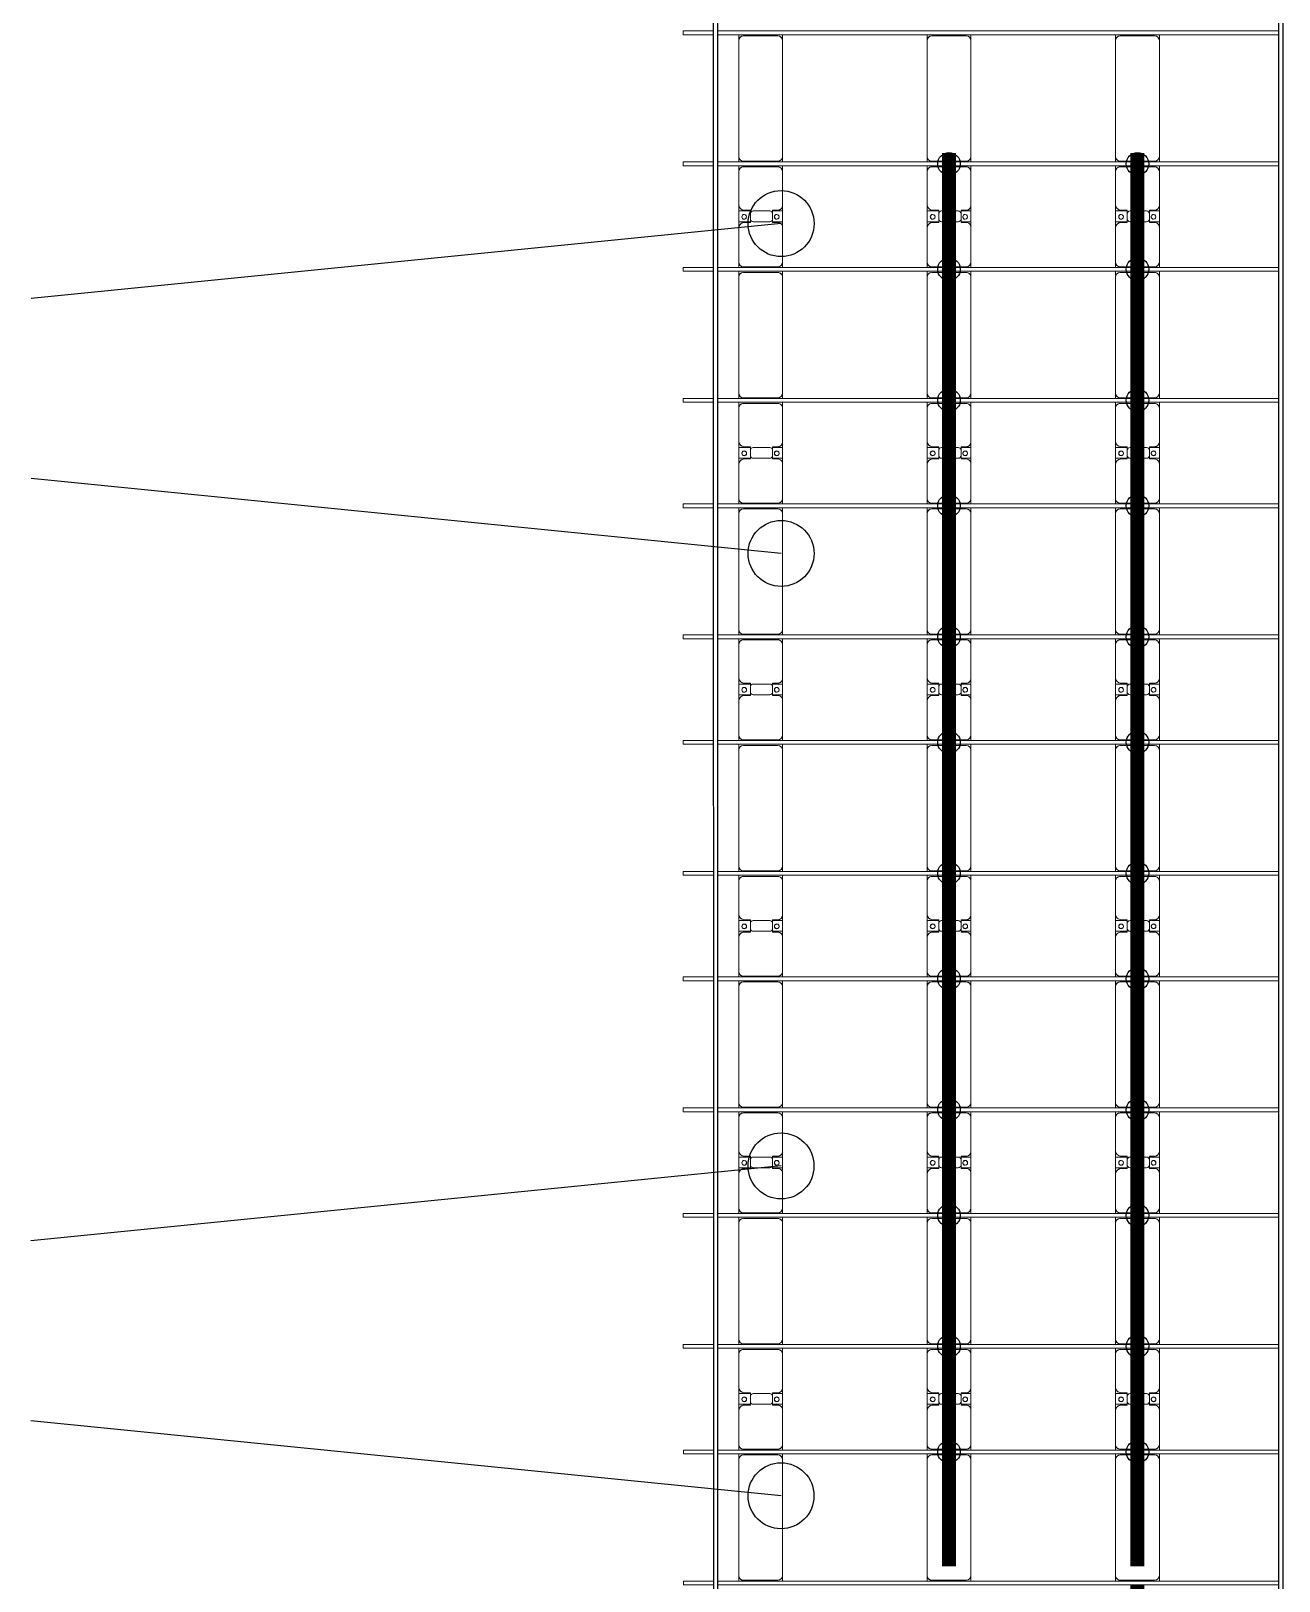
# Model space of a CAD drawing. Header units: millimetres. Extents: x -496478 to -186190, y -204059 to -87354.
# Drawn here: x -496478 to -483231, y -187640 to -171190 of the extents above; entities that cross this region are included whole.
import ezdxf

# ---------------------------------------------------------------- set-up
doc = ezdxf.new("R2010")
doc.units = ezdxf.units.MM
for name, color, linetype, lineweight in [('A-DETL-MBND', 5, 'Continuous', 9), ('A-GENM', 13, 'Continuous', 9), ('S-BEAM', 12, 'Continuous', 9)]:
    doc.layers.add(name, color=color, linetype=linetype, lineweight=lineweight)
for name, color, linetype in [('GC-BICH NEO', 6, 'Continuous'), ('GC-DAY NEO', 5, 'Continuous'), ('GC-HOP 40x60 GIA CUONG', 1, 'Continuous')]:
    doc.layers.add(name, color=color, linetype=linetype)

# ---------------------------------------------------------------- blocks, each defined once
blk = doc.blocks.new('Dai phao do pin - DẢI PHAO ĐỠ PIN-V117-BỐ TRÍ KHUNG KẾT CẤU BÈ PIN 01')
at = {"layer": 'A-DETL-MBND', "color": 8}
for p, q in [((9363, 242), (9420, 242)), ((9370, 192), (9370, -173)), ((10650, 242), (9420, 242)), ((10650, 242), (10713, 242)), ((10700, -173), (10700, 192)), ((10753, 242), (10810, 242)), ((10760, 192), (10760, -173)), ((11170, 242), (10810, 242)), ((11170, 242), (11352, 242)), ((11230, 118), (11230, 182)), ((11238, 242), (11420, 242)), ((11238, 118), (11238, 242)), ((11352, 242), (11352, 118)), ((11360, 182), (11360, 118)), ((11770, 242), (11420, 242)), ((11770, 242), (11833, 242)), ((11820, -173), (11820, 192)), ((11873, 242), (11930, 242)), ((11880, 192), (11880, -173)), ((13160, 242), (11930, 242)), ((13160, 242), (13223, 242)), ((13210, -173), (13210, 192)), ((13263, 242), (13320, 242)), ((13270, 192), (13270, -173)), ((13680, 242), (13320, 242)), ((13680, 242), (13862, 242)), ((13740, 118), (13740, 182)), ((13748, 242), (13930, 242)), ((13748, 118), (13748, 242)), ((13862, 242), (13862, 118)), ((13870, 182), (13870, 118)), ((14280, 242), (13930, 242)), ((14280, 242), (14343, 242)), ((14330, -173), (14330, 192)), ((14383, 242), (14440, 242)), ((14390, 192), (14390, -173)), ((15670, 242), (14440, 242)), ((15670, 242), (15733, 242)), ((15720, -173), (15720, 192)), ((15773, 242), (15830, 242)), ((15780, 192), (15780, -173)), ((16190, 242), (15830, 242)), ((16190, 242), (16372, 242)), ((16250, 118), (16250, 182)), ((16258, 242), (16440, 242)), ((16258, 118), (16258, 242)), ((16372, 242), (16372, 118)), ((16380, 182), (16380, 118)), ((16790, 242), (16440, 242)), ((16790, 242), (16853, 242)), ((16840, -173), (16840, 192)), ((16893, 242), (16950, 242)), ((16900, 192), (16900, -173)), ((18180, 242), (16950, 242)), ((18186, 242), (18243, 242)), ((18230, -173), (18230, 192)), ((18283, 242), (18340, 242)), ((18290, 192), (18290, -173)), ((18700, 242), (18340, 242)), ((18700, 242), (18882, 242)), ((18760, 118), (18760, 182)), ((18768, 242), (18950, 242)), ((18768, 118), (18768, 242)), ((18882, 242), (18882, 118)), ((18890, 182), (18890, 118)), ((19300, 242), (18950, 242)), ((19300, 242), (19363, 242)), ((19350, -173), (19350, 192)), ((19403, 242), (19460, 242)), ((19410, 192), (19410, -173)), ((20690, 242), (19460, 242)), ((20690, 242), (20753, 242)), ((20740, -173), (20740, 192)), ((20793, 242), (20850, 242)), ((20800, 192), (20800, -173)), ((21210, 242), (20850, 242)), ((21210, 242), (21392, 242)), ((21270, 118), (21270, 182)), ((21278, 242), (21460, 242)), ((21278, 118), (21278, 242)), ((21392, 242), (21392, 118)), ((21400, 182), (21400, 118)), ((21810, 242), (21460, 242)), ((21810, 242), (21873, 242)), ((21860, -173), (21860, 192)), ((21913, 242), (21970, 242)), ((21920, 192), (21920, -173)), ((23200, 242), (21970, 242)), ((23200, 242), (23263, 242)), ((23250, -173), (23250, 192)), ((23304, 242), (23360, 242)), ((23310, 192), (23310, -173)), ((23720, 242), (23360, 242)), ((23720, 242), (23902, 242)), ((23780, 118), (23780, 182)), ((23788, 242), (23970, 242)), ((23788, 118), (23788, 242)), ((23902, 242), (23902, 118)), ((23910, 182), (23910, 118)), ((24320, 242), (23970, 242)), ((24320, 242), (24383, 242)), ((24370, -173), (24370, 192)), ((24423, 242), (24480, 242)), ((24430, 192), (24430, -173)), ((25710, 242), (24480, 242)), ((25710, 242), (25773, 242)), ((25760, -173), (25760, 192)), ((11322, 118), (11230, 118)), ((11238, 88), (11238, -88)), ((11360, 118), (11268, 118)), ((11352, -88), (11352, 88)), ((13832, 118), (13740, 118)), ((13748, 88), (13748, -88)), ((13870, 118), (13778, 118)), ((13862, -88), (13862, 88)), ((16342, 118), (16250, 118)), ((16258, 88), (16258, -88)), ((16380, 118), (16288, 118)), ((16372, -88), (16372, 88)), ((18852, 118), (18760, 118)), ((18768, 88), (18768, -88)), ((18890, 118), (18798, 118)), ((18882, -88), (18882, 88)), ((21362, 118), (21270, 118)), ((21278, 88), (21278, -88)), ((21400, 118), (21308, 118)), ((21392, -88), (21392, 88)), ((23872, 118), (23780, 118)), ((23788, 88), (23788, -88)), ((23910, 118), (23818, 118)), ((23902, -88), (23902, 88)), ((11230, -173), (11230, -118)), ((11230, -118), (11322, -118)), ((11238, -223), (11238, -118)), ((11268, -118), (11360, -118)), ((11352, -118), (11352, -223)), ((11360, -118), (11360, -173)), ((13740, -173), (13740, -118)), ((13740, -118), (13832, -118)), ((13748, -223), (13748, -118)), ((13778, -118), (13870, -118)), ((13862, -118), (13862, -223)), ((13870, -118), (13870, -173)), ((16250, -173), (16250, -118)), ((16250, -118), (16342, -118)), ((16258, -223), (16258, -118)), ((16288, -118), (16380, -118)), ((16372, -118), (16372, -223)), ((16380, -118), (16380, -173)), ((18760, -173), (18760, -118)), ((18760, -118), (18852, -118)), ((18768, -223), (18768, -118)), ((18798, -118), (18890, -118)), ((18882, -118), (18882, -223)), ((18890, -118), (18890, -173)), ((21270, -173), (21270, -118)), ((21270, -118), (21362, -118)), ((21278, -223), (21278, -118)), ((21308, -118), (21400, -118)), ((21392, -118), (21392, -223)), ((21400, -118), (21400, -173)), ((23780, -173), (23780, -118)), ((23780, -118), (23872, -118)), ((23788, -223), (23788, -118)), ((23818, -118), (23910, -118)), ((23902, -118), (23902, -223)), ((23910, -118), (23910, -173)), ((9420, -223), (9363, -223)), ((9420, -223), (10650, -223)), ((10713, -223), (10650, -223)), ((10810, -223), (10753, -223)), ((10810, -223), (11180, -223)), ((11352, -223), (11180, -223)), ((11410, -223), (11238, -223)), ((11410, -223), (11770, -223)), ((11833, -223), (11770, -223)), ((11930, -223), (11873, -223)), ((11930, -223), (13160, -223)), ((13223, -223), (13160, -223)), ((13320, -223), (13263, -223)), ((13320, -223), (13690, -223)), ((13862, -223), (13690, -223)), ((13920, -223), (13748, -223)), ((13920, -223), (14280, -223)), ((14343, -223), (14280, -223)), ((14440, -223), (14383, -223)), ((14440, -223), (15670, -223)), ((15733, -223), (15670, -223)), ((15830, -223), (15773, -223)), ((15830, -223), (16200, -223)), ((16372, -223), (16200, -223)), ((16430, -223), (16258, -223)), ((16430, -223), (16790, -223)), ((16853, -223), (16790, -223)), ((16950, -223), (16893, -223)), ((16950, -223), (18180, -223)), ((18243, -223), (18186, -223)), ((18340, -223), (18283, -223)), ((18340, -223), (18710, -223)), ((18882, -223), (18710, -223)), ((18940, -223), (18768, -223)), ((18940, -223), (19300, -223)), ((19363, -223), (19300, -223)), ((19460, -223), (19403, -223)), ((19460, -223), (20690, -223)), ((20753, -223), (20690, -223)), ((20850, -223), (20793, -223)), ((20850, -223), (21220, -223)), ((21392, -223), (21220, -223)), ((21450, -223), (21278, -223)), ((21450, -223), (21810, -223)), ((21873, -223), (21810, -223)), ((21970, -223), (21913, -223)), ((21970, -223), (23200, -223)), ((23263, -223), (23200, -223)), ((23360, -223), (23304, -223)), ((23360, -223), (23730, -223)), ((23902, -223), (23730, -223)), ((23960, -223), (23788, -223)), ((23960, -223), (24320, -223)), ((24383, -223), (24320, -223)), ((24480, -223), (24423, -223)), ((24480, -223), (25710, -223)), ((25773, -223), (25710, -223))]:
    blk.add_line(p, q, dxfattribs=at)
for centre, radius, start, end in [((9420, 192), 50, 90, 180), ((9420, 192), 50, 105.8673, 180), ((10650, 192), 50, 360, 90), ((10650, 192), 50, 15, 90), ((10810, 192), 50, 90, 180), ((10810, 192), 50, 135, 180), ((11170, 182), 60, 0, 90), ((11170, 182), 60, 0, 45), ((11289, 183), 25, 0, 180), ((11289, 183), 25, 180, 0), ((11291, 183), 25, 360, 180), ((11291, 183), 25, 180, 360), ((11291, 183), 25, 180, 195), ((11420, 182), 60, 90, 180), ((11420, 182), 60, 135, 174.5242), ((11770, 192), 50, 0, 90), ((11770, 192), 50, 0, 45), ((11930, 192), 50, 90, 180), ((11930, 192), 50, 105.9671, 180), ((13160, 192), 50, 0, 90), ((13160, 192), 50, 15, 90), ((13320, 192), 50, 90, 180), ((13320, 192), 50, 135, 180), ((13680, 182), 60, 75, 90), ((13680, 182), 60, 0, 74.9878), ((13680, 182), 60, 0, 45), ((13799, 183), 25, 0, 180), ((13799, 183), 25, 180, 360), ((13801, 183), 25, 360, 180), ((13801, 183), 25, 180, 0), ((13801, 183), 25, 180, 195), ((13930, 182), 60, 90, 180), ((13930, 182), 60, 135, 180), ((14280, 192), 50, 360, 90), ((14280, 192), 50, 360, 45), ((14440, 192), 50, 90, 180), ((14440, 192), 50, 106.0669, 180), ((15670, 192), 50, 0, 90), ((15670, 192), 50, 15, 90), ((15830, 192), 50, 90, 180), ((15830, 192), 50, 135, 180), ((16190, 182), 60, 360, 90), ((16190, 182), 60, 360, 45), ((16309, 183), 25, 0, 180), ((16309, 183), 25, 180, 360), ((16311, 183), 25, 0, 180), ((16311, 183), 25, 180, 0), ((16311, 183), 25, 180, 195), ((16440, 182), 60, 90, 180), ((16440, 182), 60, 135, 180), ((16790, 192), 50, 0, 90), ((16790, 192), 50, 0, 45), ((16950, 192), 50, 90, 180), ((16950, 192), 50, 106.1667, 180), ((18180, 192), 50, 360, 90), ((18180, 192), 50, 15, 83.9805), ((18340, 192), 50, 90, 180), ((18340, 192), 50, 135, 180), ((18700, 182), 60, 0, 90), ((18700, 182), 60, 0, 45), ((18819, 183), 25, 0, 180), ((18819, 183), 25, 180, 0), ((18821, 183), 25, 0, 180), ((18821, 183), 25, 180, 360), ((18821, 183), 25, 180, 195), ((18950, 182), 60, 90, 180), ((18950, 182), 60, 135, 180), ((19300, 192), 50, 0, 90), ((19300, 192), 50, 0, 45), ((19460, 192), 50, 90, 180), ((19460, 192), 50, 106.2665, 180), ((20690, 192), 50, 0, 90), ((20690, 192), 50, 15, 90), ((20850, 192), 50, 90, 180), ((20850, 192), 50, 135, 180), ((21210, 182), 60, 0, 90), ((21210, 182), 60, 0, 45), ((21329, 183), 25, 360, 180), ((21329, 183), 25, 180, 360), ((21331, 183), 25, 0, 180), ((21331, 183), 25, 180, 0), ((21331, 183), 25, 180, 195), ((21460, 182), 60, 90, 180), ((21460, 182), 60, 135, 180), ((21810, 192), 50, 0, 90), ((21810, 192), 50, 0, 45), ((21970, 192), 50, 90, 180), ((21970, 192), 50, 106.3663, 180), ((23200, 192), 50, 360, 90), ((23200, 192), 50, 15, 90), ((23360, 192), 50, 90, 180), ((23360, 192), 50, 135, 180), ((23720, 182), 60, 360, 90), ((23720, 182), 60, 360, 45), ((23839, 183), 25, 360, 180), ((23839, 183), 25, 180, 0), ((23841, 183), 25, 360, 180), ((23841, 183), 25, 180, 0), ((23841, 183), 25, 180, 195), ((23970, 182), 60, 90, 180), ((23970, 182), 60, 135, 180), ((24320, 192), 50, 360, 90), ((24320, 192), 50, 360, 45), ((24480, 192), 50, 90, 180), ((24480, 192), 50, 106.4661, 180), ((25710, 192), 50, 360, 90), ((25710, 192), 50, 15, 90), ((11268, 88), 30, 90, 180), ((11322, 88), 30, 0, 90), ((13778, 88), 30, 90, 180), ((13832, 88), 30, 0, 90), ((16288, 88), 30, 90, 180), ((16342, 88), 30, 360, 90), ((18798, 88), 30, 90, 180), ((18852, 88), 30, 0, 90), ((21308, 88), 30, 90, 180), ((21362, 88), 30, 0, 90), ((23818, 88), 30, 90, 180), ((23872, 88), 30, 0, 90), ((11268, -88), 30, 180, 270), ((11289, -162), 25, 0, 180), ((11289, -162), 25, 180, 0), ((11291, -162), 25, 360, 180), ((11291, -162), 25, 120, 180), ((11291, -162), 25, 180, 360), ((11291, -162), 25, 75, 105), ((11289, -162), 25, 75, 90), ((11289, -162), 25, 30, 45), ((11289, -162), 25, 0, 15), ((11322, -88), 30, 270, 0), ((13778, -88), 30, 180, 270), ((13799, -162), 25, 0, 180), ((13799, -162), 25, 180, 0), ((13801, -162), 25, 360, 180), ((13801, -162), 25, 120, 180), ((13801, -162), 25, 180, 360), ((13801, -162), 25, 75, 105), ((13799, -162), 25, 75, 90), ((13799, -162), 25, 30, 45), ((13799, -162), 25, 360, 15), ((13832, -88), 30, 270, 360), ((16288, -88), 30, 180, 270), ((16309, -162), 25, 0, 180), ((16309, -162), 25, 180, 360), ((16311, -162), 25, 360, 180), ((16311, -162), 25, 120, 180), ((16311, -162), 25, 180, 0), ((16311, -162), 25, 75, 105), ((16309, -162), 25, 75, 90), ((16309, -162), 25, 30, 45), ((16309, -162), 25, 0, 15), ((16342, -88), 30, 270, 0), ((18798, -88), 30, 180, 270), ((18819, -162), 25, 0, 180), ((18819, -162), 25, 180, 0), ((18821, -162), 25, 0, 180), ((18821, -162), 25, 120, 180), ((18821, -162), 25, 180, 360), ((18821, -162), 25, 75, 105), ((18819, -162), 25, 75, 90), ((18819, -162), 25, 30, 45), ((18819, -162), 25, 0, 15), ((18852, -88), 30, 270, 0), ((21308, -88), 30, 180, 270), ((21329, -162), 25, 360, 180), ((21329, -162), 25, 180, 0), ((21331, -162), 25, 360, 180), ((21331, -162), 25, 120, 180), ((21331, -162), 25, 180, 0), ((21331, -162), 25, 75, 105), ((21329, -162), 25, 75, 90), ((21329, -162), 25, 30, 45), ((21329, -162), 25, 360, 15), ((21362, -88), 30, 270, 0), ((23818, -88), 30, 180, 270), ((23839, -162), 25, 360, 180), ((23839, -162), 25, 180, 0), ((23841, -162), 25, 360, 180), ((23841, -162), 25, 120, 180), ((23841, -162), 25, 180, 0), ((23841, -162), 25, 75, 105), ((23839, -162), 25, 75, 90), ((23839, -162), 25, 30, 45), ((23839, -162), 25, 360, 15), ((23872, -88), 30, 270, 0), ((9420, -173), 50, 180, 270), ((9420, -173), 50, 180, 270), ((10650, -173), 50, 270, 360), ((10650, -173), 50, 285, 360), ((10810, -173), 50, 180, 270), ((10810, -173), 50, 180, 225), ((11180, -173), 50, 270, 360), ((11180, -173), 50, 315, 360), ((11410, -173), 50, 180, 270), ((11410, -173), 50, 186.5282, 225), ((11770, -173), 50, 270, 360), ((11770, -173), 50, 315, 360), ((11930, -173), 50, 180, 270), ((11930, -173), 50, 180, 270), ((13160, -173), 50, 270, 0), ((13160, -173), 50, 285, 360), ((13320, -173), 50, 180, 270), ((13320, -173), 50, 180, 225), ((13690, -173), 50, 270, 0), ((13690, -173), 50, 315, 0), ((13920, -173), 50, 180, 270), ((13920, -173), 50, 180, 225), ((14280, -173), 50, 270, 0), ((14280, -173), 50, 315, 360), ((14440, -173), 50, 180, 270), ((14440, -173), 50, 180, 270), ((15670, -173), 50, 270, 0), ((15670, -173), 50, 285, 360), ((15830, -173), 50, 180, 270), ((15830, -173), 50, 180, 225), ((16200, -173), 50, 270, 360), ((16200, -173), 50, 315, 360), ((16430, -173), 50, 180, 270), ((16430, -173), 50, 180, 225), ((16790, -173), 50, 270, 0), ((16790, -173), 50, 315, 360), ((16950, -173), 50, 180, 270), ((16950, -173), 50, 180, 270), ((18180, -173), 50, 270, 360), ((18180, -173), 50, 285, 360), ((18340, -173), 50, 180, 270), ((18340, -173), 50, 180, 225), ((18710, -173), 50, 270, 0), ((18710, -173), 50, 315, 0), ((18940, -173), 50, 180, 270), ((18940, -173), 50, 180, 225), ((19300, -173), 50, 270, 360), ((19300, -173), 50, 315, 360), ((19460, -173), 50, 180, 270), ((19460, -173), 50, 180, 270), ((20690, -173), 50, 270, 0), ((20690, -173), 50, 285, 0), ((20850, -173), 50, 180, 270), ((20850, -173), 50, 180, 225), ((21220, -173), 50, 270, 0), ((21220, -173), 50, 315, 0), ((21450, -173), 50, 180, 270), ((21450, -173), 50, 180, 225), ((21810, -173), 50, 270, 0), ((21810, -173), 50, 315, 0), ((21970, -173), 50, 180, 270), ((21970, -173), 50, 180, 270), ((23200, -173), 50, 270, 0), ((23200, -173), 50, 285, 360), ((23360, -173), 50, 180, 270), ((23360, -173), 50, 180, 225), ((23730, -173), 50, 270, 0), ((23730, -173), 50, 315, 0), ((23960, -173), 50, 180, 270), ((23960, -173), 50, 180, 225), ((24320, -173), 50, 270, 360), ((24320, -173), 50, 315, 360), ((24480, -173), 50, 180, 270), ((24480, -173), 50, 180, 270), ((25710, -173), 50, 270, 360), ((25710, -173), 50, 285, 0)]:
    blk.add_arc(centre, radius, start, end, dxfattribs=at)
blk = doc.blocks.new('Dai phao do pin - DẢI PHAO ĐỠ PIN-V118-BỐ TRÍ KHUNG KẾT CẤU BÈ PIN 01')
at = {"layer": 'A-DETL-MBND', "color": 8}
for p, q in [((9363, 242), (9420, 242)), ((9370, 192), (9370, -173)), ((10650, 242), (9420, 242)), ((10650, 242), (10713, 242)), ((10700, -173), (10700, 192)), ((10753, 242), (10810, 242)), ((10760, 192), (10760, -173)), ((11170, 242), (10810, 242)), ((11170, 242), (11352, 242)), ((11230, 118), (11230, 182)), ((11238, 242), (11420, 242)), ((11238, 118), (11238, 242)), ((11352, 242), (11352, 118)), ((11360, 182), (11360, 118)), ((11770, 242), (11420, 242)), ((11770, 242), (11833, 242)), ((11820, -173), (11820, 192)), ((11873, 242), (11930, 242)), ((11880, 192), (11880, -173)), ((13160, 242), (11930, 242)), ((13160, 242), (13223, 242)), ((13210, -173), (13210, 192)), ((13263, 242), (13320, 242)), ((13270, 192), (13270, -173)), ((13680, 242), (13320, 242)), ((13680, 242), (13862, 242)), ((13740, 118), (13740, 182)), ((13748, 242), (13930, 242)), ((13748, 118), (13748, 242)), ((13862, 242), (13862, 118)), ((13870, 182), (13870, 118)), ((14280, 242), (13930, 242)), ((14280, 242), (14343, 242)), ((14330, -173), (14330, 192)), ((14383, 242), (14440, 242)), ((14390, 192), (14390, -173)), ((15670, 242), (14440, 242)), ((15670, 242), (15733, 242)), ((15720, -173), (15720, 192)), ((15773, 242), (15830, 242)), ((15780, 192), (15780, -173)), ((16190, 242), (15830, 242)), ((16190, 242), (16372, 242)), ((16250, 118), (16250, 182)), ((16258, 242), (16440, 242)), ((16258, 118), (16258, 242)), ((16372, 242), (16372, 118)), ((16380, 182), (16380, 118)), ((16790, 242), (16440, 242)), ((16790, 242), (16853, 242)), ((16840, -173), (16840, 192)), ((16893, 242), (16950, 242)), ((16900, 192), (16900, -173)), ((18180, 242), (16950, 242)), ((18186, 242), (18243, 242)), ((18230, -173), (18230, 192)), ((18283, 242), (18340, 242)), ((18290, 192), (18290, -173)), ((18700, 242), (18340, 242)), ((18700, 242), (18882, 242)), ((18760, 118), (18760, 182)), ((18768, 242), (18950, 242)), ((18768, 118), (18768, 242)), ((18882, 242), (18882, 118)), ((18890, 182), (18890, 118)), ((19300, 242), (18950, 242)), ((19300, 242), (19363, 242)), ((19350, -173), (19350, 192)), ((19403, 242), (19460, 242)), ((19410, 192), (19410, -173)), ((20690, 242), (19460, 242)), ((20690, 242), (20753, 242)), ((20740, -173), (20740, 192)), ((20793, 242), (20850, 242)), ((20800, 192), (20800, -173)), ((21210, 242), (20850, 242)), ((21210, 242), (21392, 242)), ((21270, 118), (21270, 182)), ((21278, 242), (21460, 242)), ((21278, 118), (21278, 242)), ((21392, 242), (21392, 118)), ((21400, 182), (21400, 118)), ((21810, 242), (21460, 242)), ((21810, 242), (21873, 242)), ((21860, -173), (21860, 192)), ((21913, 242), (21970, 242)), ((21920, 192), (21920, -173)), ((23200, 242), (21970, 242)), ((23200, 242), (23263, 242)), ((23250, -173), (23250, 192)), ((23304, 242), (23360, 242)), ((23310, 192), (23310, -173)), ((23720, 242), (23360, 242)), ((23720, 242), (23902, 242)), ((23780, 118), (23780, 182)), ((23788, 242), (23970, 242)), ((23788, 118), (23788, 242)), ((23902, 242), (23902, 118)), ((23910, 182), (23910, 118)), ((24320, 242), (23970, 242)), ((24320, 242), (24383, 242)), ((24370, -173), (24370, 192)), ((24423, 242), (24480, 242)), ((24430, 192), (24430, -173)), ((25710, 242), (24480, 242)), ((25710, 242), (25773, 242)), ((25760, -173), (25760, 192)), ((11322, 118), (11230, 118)), ((11238, 88), (11238, -88)), ((11360, 118), (11268, 118)), ((11352, -88), (11352, 88)), ((13832, 118), (13740, 118)), ((13748, 88), (13748, -88)), ((13870, 118), (13778, 118)), ((13862, -88), (13862, 88)), ((16342, 118), (16250, 118)), ((16258, 88), (16258, -88)), ((16380, 118), (16288, 118)), ((16372, -88), (16372, 88)), ((18852, 118), (18760, 118)), ((18768, 88), (18768, -88)), ((18890, 118), (18798, 118)), ((18882, -88), (18882, 88)), ((21362, 118), (21270, 118)), ((21278, 88), (21278, -88)), ((21400, 118), (21308, 118)), ((21392, -88), (21392, 88)), ((23872, 118), (23780, 118)), ((23788, 88), (23788, -88)), ((23910, 118), (23818, 118)), ((23902, -88), (23902, 88)), ((11230, -173), (11230, -118)), ((11230, -118), (11322, -118)), ((11238, -223), (11238, -118)), ((11268, -118), (11360, -118)), ((11352, -118), (11352, -223)), ((11360, -118), (11360, -173)), ((13740, -173), (13740, -118)), ((13740, -118), (13832, -118)), ((13748, -223), (13748, -118)), ((13778, -118), (13870, -118)), ((13862, -118), (13862, -223)), ((13870, -118), (13870, -173)), ((16250, -173), (16250, -118)), ((16250, -118), (16342, -118)), ((16258, -223), (16258, -118)), ((16288, -118), (16380, -118)), ((16372, -118), (16372, -223)), ((16380, -118), (16380, -173)), ((18760, -173), (18760, -118)), ((18760, -118), (18852, -118)), ((18768, -223), (18768, -118)), ((18798, -118), (18890, -118)), ((18882, -118), (18882, -223)), ((18890, -118), (18890, -173)), ((21270, -173), (21270, -118)), ((21270, -118), (21362, -118)), ((21278, -223), (21278, -118)), ((21308, -118), (21400, -118)), ((21392, -118), (21392, -223)), ((21400, -118), (21400, -173)), ((23780, -173), (23780, -118)), ((23780, -118), (23872, -118)), ((23788, -223), (23788, -118)), ((23818, -118), (23910, -118)), ((23902, -118), (23902, -223)), ((23910, -118), (23910, -173)), ((9420, -223), (9363, -223)), ((9420, -223), (10650, -223)), ((10713, -223), (10650, -223)), ((10810, -223), (10753, -223)), ((10810, -223), (11180, -223)), ((11352, -223), (11180, -223)), ((11410, -223), (11238, -223)), ((11410, -223), (11770, -223)), ((11833, -223), (11770, -223)), ((11930, -223), (11873, -223)), ((11930, -223), (13160, -223)), ((13223, -223), (13160, -223)), ((13320, -223), (13263, -223)), ((13320, -223), (13690, -223)), ((13862, -223), (13690, -223)), ((13920, -223), (13748, -223)), ((13920, -223), (14280, -223)), ((14343, -223), (14280, -223)), ((14440, -223), (14383, -223)), ((14440, -223), (15670, -223)), ((15733, -223), (15670, -223)), ((15830, -223), (15773, -223)), ((15830, -223), (16200, -223)), ((16372, -223), (16200, -223)), ((16430, -223), (16258, -223)), ((16430, -223), (16790, -223)), ((16853, -223), (16790, -223)), ((16950, -223), (16893, -223)), ((16950, -223), (18180, -223)), ((18243, -223), (18186, -223)), ((18340, -223), (18283, -223)), ((18340, -223), (18710, -223)), ((18882, -223), (18710, -223)), ((18940, -223), (18768, -223)), ((18940, -223), (19300, -223)), ((19363, -223), (19300, -223)), ((19460, -223), (19403, -223)), ((19460, -223), (20690, -223)), ((20753, -223), (20690, -223)), ((20850, -223), (20793, -223)), ((20850, -223), (21220, -223)), ((21392, -223), (21220, -223)), ((21450, -223), (21278, -223)), ((21450, -223), (21810, -223)), ((21873, -223), (21810, -223)), ((21970, -223), (21913, -223)), ((21970, -223), (23200, -223)), ((23263, -223), (23200, -223)), ((23360, -223), (23304, -223)), ((23360, -223), (23730, -223)), ((23902, -223), (23730, -223)), ((23960, -223), (23788, -223)), ((23960, -223), (24320, -223)), ((24383, -223), (24320, -223)), ((24480, -223), (24423, -223)), ((24480, -223), (25710, -223)), ((25773, -223), (25710, -223))]:
    blk.add_line(p, q, dxfattribs=at)
for centre, radius, start, end in [((9420, 192), 50, 90, 180), ((9420, 192), 50, 105, 180), ((10650, 192), 50, 360, 90), ((10650, 192), 50, 15, 90), ((10810, 192), 50, 90, 180), ((10810, 192), 50, 135, 180), ((11170, 182), 60, 0, 90), ((11170, 182), 60, 0, 45), ((11289, 183), 25, 0, 180), ((11289, 183), 25, 180, 0), ((11291, 183), 25, 360, 180), ((11291, 183), 25, 180, 360), ((11291, 183), 25, 180, 195), ((11420, 182), 60, 90, 180), ((11420, 182), 60, 135, 174.3299), ((11770, 192), 50, 0, 90), ((11770, 192), 50, 0, 45), ((11930, 192), 50, 90, 180), ((11930, 192), 50, 105, 180), ((13160, 192), 50, 0, 90), ((13160, 192), 50, 15, 90), ((13320, 192), 50, 90, 180), ((13320, 192), 50, 135, 180), ((13680, 182), 60, 0, 90), ((13680, 182), 60, 0, 45), ((13799, 183), 25, 0, 180), ((13799, 183), 25, 180, 360), ((13801, 183), 25, 360, 180), ((13801, 183), 25, 180, 0), ((13801, 183), 25, 180, 195), ((13930, 182), 60, 90, 180), ((13930, 182), 60, 135, 180), ((14280, 192), 50, 360, 90), ((14280, 192), 50, 360, 45), ((14440, 192), 50, 90, 180), ((14440, 192), 50, 105, 180), ((15670, 192), 50, 0, 90), ((15670, 192), 50, 15, 90), ((15830, 192), 50, 90, 180), ((15830, 192), 50, 135, 180), ((16190, 182), 60, 360, 90), ((16190, 182), 60, 360, 45), ((16309, 183), 25, 0, 180), ((16309, 183), 25, 180, 360), ((16311, 183), 25, 0, 180), ((16311, 183), 25, 180, 0), ((16311, 183), 25, 180, 195), ((16440, 182), 60, 90, 180), ((16440, 182), 60, 135, 180), ((16790, 192), 50, 0, 90), ((16790, 192), 50, 0, 45), ((16950, 192), 50, 90, 180), ((16950, 192), 50, 105, 180), ((18180, 192), 50, 360, 90), ((18180, 192), 50, 15, 83.9498), ((18340, 192), 50, 90, 180), ((18340, 192), 50, 135, 180), ((18700, 182), 60, 0, 90), ((18700, 182), 60, 0, 45), ((18819, 183), 25, 0, 180), ((18819, 183), 25, 180, 0), ((18821, 183), 25, 0, 180), ((18821, 183), 25, 180, 360), ((18821, 183), 25, 180, 195), ((18950, 182), 60, 90, 180), ((18950, 182), 60, 135, 180), ((19300, 192), 50, 0, 90), ((19300, 192), 50, 0, 45), ((19460, 192), 50, 90, 180), ((19460, 192), 50, 105, 180), ((20690, 192), 50, 0, 90), ((20690, 192), 50, 15, 90), ((20850, 192), 50, 90, 180), ((20850, 192), 50, 135, 180), ((21210, 182), 60, 0, 90), ((21210, 182), 60, 0, 45), ((21329, 183), 25, 360, 180), ((21329, 183), 25, 180, 360), ((21331, 183), 25, 0, 180), ((21331, 183), 25, 180, 0), ((21331, 183), 25, 180, 195), ((21460, 182), 60, 90, 180), ((21460, 182), 60, 135, 180), ((21810, 192), 50, 0, 90), ((21810, 192), 50, 0, 45), ((21970, 192), 50, 90, 180), ((21970, 192), 50, 105, 180), ((23200, 192), 50, 360, 90), ((23200, 192), 50, 15, 90), ((23360, 192), 50, 90, 180), ((23360, 192), 50, 135, 180), ((23720, 182), 60, 360, 90), ((23720, 182), 60, 360, 45), ((23839, 183), 25, 360, 180), ((23839, 183), 25, 180, 0), ((23841, 183), 25, 360, 180), ((23841, 183), 25, 180, 0), ((23841, 183), 25, 180, 195), ((23970, 182), 60, 90, 180), ((23970, 182), 60, 135, 180), ((24320, 192), 50, 360, 90), ((24320, 192), 50, 360, 45), ((24480, 192), 50, 90, 180), ((24480, 192), 50, 105, 180), ((25710, 192), 50, 360, 90), ((25710, 192), 50, 15, 90), ((11268, 88), 30, 90, 180), ((11322, 88), 30, 0, 90), ((13778, 88), 30, 90, 180), ((13832, 88), 30, 0, 90), ((16288, 88), 30, 90, 180), ((16342, 88), 30, 360, 90), ((18798, 88), 30, 90, 180), ((18852, 88), 30, 0, 90), ((21308, 88), 30, 90, 180), ((21362, 88), 30, 0, 90), ((23818, 88), 30, 90, 180), ((23872, 88), 30, 0, 90), ((11268, -88), 30, 180, 270), ((11289, -162), 25, 0, 180), ((11289, -162), 25, 180, 0), ((11291, -162), 25, 360, 180), ((11291, -162), 25, 120, 180), ((11291, -162), 25, 180, 360), ((11291, -162), 25, 75, 105), ((11289, -162), 25, 75, 90), ((11289, -162), 25, 30, 45), ((11289, -162), 25, 0, 15), ((11322, -88), 30, 270, 0), ((13778, -88), 30, 180, 270), ((13799, -162), 25, 0, 180), ((13799, -162), 25, 180, 0), ((13801, -162), 25, 360, 180), ((13801, -162), 25, 120, 180), ((13801, -162), 25, 180, 360), ((13801, -162), 25, 75, 105), ((13799, -162), 25, 75, 90), ((13799, -162), 25, 30, 45), ((13799, -162), 25, 360, 15), ((13832, -88), 30, 270, 360), ((16288, -88), 30, 180, 270), ((16309, -162), 25, 0, 180), ((16309, -162), 25, 180, 360), ((16311, -162), 25, 360, 180), ((16311, -162), 25, 120, 180), ((16311, -162), 25, 180, 0), ((16311, -162), 25, 75, 105), ((16309, -162), 25, 75, 90), ((16309, -162), 25, 30, 45), ((16309, -162), 25, 0, 15), ((16342, -88), 30, 270, 0), ((18798, -88), 30, 180, 270), ((18819, -162), 25, 0, 180), ((18819, -162), 25, 180, 0), ((18821, -162), 25, 0, 180), ((18821, -162), 25, 120, 180), ((18821, -162), 25, 180, 360), ((18821, -162), 25, 75, 105), ((18819, -162), 25, 75, 90), ((18819, -162), 25, 30, 45), ((18819, -162), 25, 0, 15), ((18852, -88), 30, 270, 0), ((21308, -88), 30, 180, 270), ((21329, -162), 25, 360, 180), ((21329, -162), 25, 180, 0), ((21331, -162), 25, 360, 180), ((21331, -162), 25, 120, 180), ((21331, -162), 25, 180, 0), ((21331, -162), 25, 75, 105), ((21329, -162), 25, 75, 90), ((21329, -162), 25, 30, 45), ((21329, -162), 25, 360, 15), ((21362, -88), 30, 270, 0), ((23818, -88), 30, 180, 270), ((23839, -162), 25, 360, 180), ((23839, -162), 25, 180, 0), ((23841, -162), 25, 360, 180), ((23841, -162), 25, 120, 180), ((23841, -162), 25, 180, 0), ((23841, -162), 25, 75, 105), ((23839, -162), 25, 75, 90), ((23839, -162), 25, 30, 45), ((23839, -162), 25, 360, 15), ((23872, -88), 30, 270, 0), ((9420, -173), 50, 180, 270), ((9420, -173), 50, 180, 270), ((10650, -173), 50, 270, 360), ((10650, -173), 50, 285, 360), ((10810, -173), 50, 180, 270), ((10810, -173), 50, 180, 225), ((11180, -173), 50, 270, 360), ((11180, -173), 50, 315, 360), ((11410, -173), 50, 180, 270), ((11410, -173), 50, 186.7613, 225), ((11770, -173), 50, 270, 360), ((11770, -173), 50, 315, 360), ((11930, -173), 50, 180, 270), ((11930, -173), 50, 180, 270), ((13160, -173), 50, 270, 0), ((13160, -173), 50, 285, 360), ((13320, -173), 50, 180, 270), ((13320, -173), 50, 180, 225), ((13690, -173), 50, 270, 0), ((13690, -173), 50, 315, 0), ((13920, -173), 50, 180, 270), ((13920, -173), 50, 180, 225), ((14280, -173), 50, 270, 0), ((14280, -173), 50, 315, 360), ((14440, -173), 50, 180, 270), ((14440, -173), 50, 180, 270), ((15670, -173), 50, 270, 0), ((15670, -173), 50, 285, 360), ((15830, -173), 50, 180, 270), ((15830, -173), 50, 180, 225), ((16200, -173), 50, 270, 360), ((16200, -173), 50, 315, 360), ((16430, -173), 50, 180, 270), ((16430, -173), 50, 180, 225), ((16790, -173), 50, 270, 0), ((16790, -173), 50, 315, 360), ((16950, -173), 50, 180, 270), ((16950, -173), 50, 180, 270), ((18180, -173), 50, 270, 360), ((18180, -173), 50, 285, 360), ((18340, -173), 50, 180, 270), ((18340, -173), 50, 180, 225), ((18710, -173), 50, 270, 0), ((18710, -173), 50, 315, 0), ((18940, -173), 50, 180, 270), ((18940, -173), 50, 180, 225), ((19300, -173), 50, 270, 360), ((19300, -173), 50, 315, 360), ((19460, -173), 50, 180, 270), ((19460, -173), 50, 180, 270), ((20690, -173), 50, 270, 0), ((20690, -173), 50, 285, 0), ((20850, -173), 50, 180, 270), ((20850, -173), 50, 180, 225), ((21220, -173), 50, 270, 0), ((21220, -173), 50, 315, 0), ((21450, -173), 50, 180, 270), ((21450, -173), 50, 180, 225), ((21810, -173), 50, 270, 0), ((21810, -173), 50, 315, 0), ((21970, -173), 50, 180, 270), ((21970, -173), 50, 180, 270), ((23200, -173), 50, 270, 0), ((23200, -173), 50, 285, 360), ((23360, -173), 50, 180, 270), ((23360, -173), 50, 180, 225), ((23730, -173), 50, 270, 0), ((23730, -173), 50, 315, 0), ((23960, -173), 50, 180, 270), ((23960, -173), 50, 180, 225), ((24320, -173), 50, 270, 360), ((24320, -173), 50, 315, 360), ((24480, -173), 50, 180, 270), ((24480, -173), 50, 180, 270), ((25710, -173), 50, 270, 360), ((25710, -173), 50, 285, 0)]:
    blk.add_arc(centre, radius, start, end, dxfattribs=at)
blk = doc.blocks.new('Dai phao do pin - DẢI PHAO ĐỠ PIN-V119-BỐ TRÍ KHUNG KẾT CẤU BÈ PIN 01')
at = {"layer": 'A-DETL-MBND', "color": 8}
for p, q in [((9363, 242), (9420, 242)), ((9370, 192), (9370, -173)), ((10650, 242), (9420, 242)), ((10650, 242), (10713, 242)), ((10700, -173), (10700, 192)), ((10753, 242), (10810, 242)), ((10760, 192), (10760, -173)), ((11170, 242), (10810, 242)), ((11170, 242), (11352, 242)), ((11230, 118), (11230, 182)), ((11238, 242), (11420, 242)), ((11238, 118), (11238, 242)), ((11352, 242), (11352, 118)), ((11360, 182), (11360, 118)), ((11770, 242), (11420, 242)), ((11770, 242), (11833, 242)), ((11820, -173), (11820, 192)), ((11873, 242), (11930, 242)), ((11880, 192), (11880, -173)), ((13160, 242), (11930, 242)), ((13160, 242), (13223, 242)), ((13210, -173), (13210, 192)), ((13263, 242), (13320, 242)), ((13270, 192), (13270, -173)), ((13680, 242), (13320, 242)), ((13680, 242), (13862, 242)), ((13740, 118), (13740, 182)), ((13748, 242), (13930, 242)), ((13748, 118), (13748, 242)), ((13862, 242), (13862, 118)), ((13870, 182), (13870, 118)), ((14280, 242), (13930, 242)), ((14280, 242), (14343, 242)), ((14330, -173), (14330, 192)), ((14383, 242), (14440, 242)), ((14390, 192), (14390, -173)), ((15670, 242), (14440, 242)), ((15670, 242), (15733, 242)), ((15720, -173), (15720, 192)), ((15773, 242), (15830, 242)), ((15780, 192), (15780, -173)), ((16190, 242), (15830, 242)), ((16190, 242), (16372, 242)), ((16250, 118), (16250, 182)), ((16258, 242), (16440, 242)), ((16258, 118), (16258, 242)), ((16372, 242), (16372, 118)), ((16380, 182), (16380, 118)), ((16790, 242), (16440, 242)), ((16790, 242), (16853, 242)), ((16840, -173), (16840, 192)), ((16893, 242), (16950, 242)), ((16900, 192), (16900, -173)), ((18180, 242), (16950, 242)), ((18186, 242), (18243, 242)), ((18230, -173), (18230, 192)), ((18283, 242), (18340, 242)), ((18290, 192), (18290, -173)), ((18700, 242), (18340, 242)), ((18700, 242), (18882, 242)), ((18760, 118), (18760, 182)), ((18768, 242), (18950, 242)), ((18768, 118), (18768, 242)), ((18882, 242), (18882, 118)), ((18890, 182), (18890, 118)), ((19300, 242), (18950, 242)), ((19300, 242), (19363, 242)), ((19350, -173), (19350, 192)), ((19403, 242), (19460, 242)), ((19410, 192), (19410, -173)), ((20690, 242), (19460, 242)), ((20690, 242), (20753, 242)), ((20740, -173), (20740, 192)), ((20793, 242), (20850, 242)), ((20800, 192), (20800, -173)), ((21210, 242), (20850, 242)), ((21210, 242), (21392, 242)), ((21270, 118), (21270, 182)), ((21278, 242), (21460, 242)), ((21278, 118), (21278, 242)), ((21392, 242), (21392, 118)), ((21400, 182), (21400, 118)), ((21810, 242), (21460, 242)), ((21810, 242), (21873, 242)), ((21860, -173), (21860, 192)), ((21913, 242), (21970, 242)), ((21920, 192), (21920, -173)), ((23200, 242), (21970, 242)), ((23200, 242), (23263, 242)), ((23250, -173), (23250, 192)), ((23304, 242), (23360, 242)), ((23310, 192), (23310, -173)), ((23720, 242), (23360, 242)), ((23720, 242), (23902, 242)), ((23780, 118), (23780, 182)), ((23788, 242), (23970, 242)), ((23788, 118), (23788, 242)), ((23902, 242), (23902, 118)), ((23910, 182), (23910, 118)), ((24320, 242), (23970, 242)), ((24320, 242), (24383, 242)), ((24370, -173), (24370, 192)), ((24423, 242), (24480, 242)), ((24430, 192), (24430, -173)), ((25710, 242), (24480, 242)), ((25710, 242), (25773, 242)), ((25760, -173), (25760, 192)), ((11322, 118), (11230, 118)), ((11238, 88), (11238, -88)), ((11360, 118), (11268, 118)), ((11352, -88), (11352, 88)), ((13832, 118), (13740, 118)), ((13748, 88), (13748, -88)), ((13870, 118), (13778, 118)), ((13862, -88), (13862, 88)), ((16342, 118), (16250, 118)), ((16258, 88), (16258, -88)), ((16380, 118), (16288, 118)), ((16372, -88), (16372, 88)), ((18852, 118), (18760, 118)), ((18768, 88), (18768, -88)), ((18890, 118), (18798, 118)), ((18882, -88), (18882, 88)), ((21362, 118), (21270, 118)), ((21278, 88), (21278, -88)), ((21400, 118), (21308, 118)), ((21392, -88), (21392, 88)), ((23872, 118), (23780, 118)), ((23788, 88), (23788, -88)), ((23910, 118), (23818, 118)), ((23902, -88), (23902, 88)), ((11230, -173), (11230, -118)), ((11230, -118), (11322, -118)), ((11238, -223), (11238, -118)), ((11268, -118), (11360, -118)), ((11352, -118), (11352, -223)), ((11360, -118), (11360, -173)), ((13740, -173), (13740, -118)), ((13740, -118), (13832, -118)), ((13748, -223), (13748, -118)), ((13778, -118), (13870, -118)), ((13862, -118), (13862, -223)), ((13870, -118), (13870, -173)), ((16250, -173), (16250, -118)), ((16250, -118), (16342, -118)), ((16258, -223), (16258, -118)), ((16288, -118), (16380, -118)), ((16372, -118), (16372, -223)), ((16380, -118), (16380, -173)), ((18760, -173), (18760, -118)), ((18760, -118), (18852, -118)), ((18768, -223), (18768, -118)), ((18798, -118), (18890, -118)), ((18882, -118), (18882, -223)), ((18890, -118), (18890, -173)), ((21270, -173), (21270, -118)), ((21270, -118), (21362, -118)), ((21278, -223), (21278, -118)), ((21308, -118), (21400, -118)), ((21392, -118), (21392, -223)), ((21400, -118), (21400, -173)), ((23780, -173), (23780, -118)), ((23780, -118), (23872, -118)), ((23788, -223), (23788, -118)), ((23818, -118), (23910, -118)), ((23902, -118), (23902, -223)), ((23910, -118), (23910, -173)), ((9420, -223), (9363, -223)), ((9420, -223), (10650, -223)), ((10713, -223), (10650, -223)), ((10810, -223), (10753, -223)), ((10810, -223), (11180, -223)), ((11352, -223), (11180, -223)), ((11410, -223), (11238, -223)), ((11410, -223), (11770, -223)), ((11833, -223), (11770, -223)), ((11930, -223), (11873, -223)), ((11930, -223), (13160, -223)), ((13223, -223), (13160, -223)), ((13320, -223), (13263, -223)), ((13320, -223), (13690, -223)), ((13862, -223), (13690, -223)), ((13920, -223), (13748, -223)), ((13920, -223), (14280, -223)), ((14343, -223), (14280, -223)), ((14440, -223), (14383, -223)), ((14440, -223), (15670, -223)), ((15733, -223), (15670, -223)), ((15830, -223), (15773, -223)), ((15830, -223), (16200, -223)), ((16372, -223), (16200, -223)), ((16430, -223), (16258, -223)), ((16430, -223), (16790, -223)), ((16853, -223), (16790, -223)), ((16950, -223), (16893, -223)), ((16950, -223), (18180, -223)), ((18243, -223), (18186, -223)), ((18340, -223), (18283, -223)), ((18340, -223), (18710, -223)), ((18882, -223), (18710, -223)), ((18940, -223), (18768, -223)), ((18940, -223), (19300, -223)), ((19363, -223), (19300, -223)), ((19460, -223), (19403, -223)), ((19460, -223), (20690, -223)), ((20753, -223), (20690, -223)), ((20850, -223), (20793, -223)), ((20850, -223), (21220, -223)), ((21392, -223), (21220, -223)), ((21450, -223), (21278, -223)), ((21450, -223), (21810, -223)), ((21873, -223), (21810, -223)), ((21970, -223), (21913, -223)), ((21970, -223), (23200, -223)), ((23263, -223), (23200, -223)), ((23360, -223), (23304, -223)), ((23360, -223), (23730, -223)), ((23902, -223), (23730, -223)), ((23960, -223), (23788, -223)), ((23960, -223), (24320, -223)), ((24383, -223), (24320, -223)), ((24480, -223), (24423, -223)), ((24480, -223), (25710, -223)), ((25773, -223), (25710, -223))]:
    blk.add_line(p, q, dxfattribs=at)
for centre, radius, start, end in [((9420, 192), 50, 90, 180), ((9420, 192), 50, 105, 180), ((10650, 192), 50, 360, 90), ((10650, 192), 50, 15, 90), ((10810, 192), 50, 90, 180), ((10810, 192), 50, 135, 180), ((11170, 182), 60, 0, 90), ((11170, 182), 60, 0, 45), ((11289, 183), 25, 0, 180), ((11289, 183), 25, 180, 0), ((11291, 183), 25, 360, 180), ((11291, 183), 25, 180, 360), ((11291, 183), 25, 180, 195), ((11420, 182), 60, 90, 180), ((11420, 182), 60, 135, 174.1356), ((11770, 192), 50, 0, 90), ((11770, 192), 50, 0, 45), ((11930, 192), 50, 90, 180), ((11930, 192), 50, 105, 180), ((13160, 192), 50, 0, 90), ((13160, 192), 50, 15, 90), ((13320, 192), 50, 90, 180), ((13320, 192), 50, 135, 180), ((13680, 182), 60, 0, 90), ((13680, 182), 60, 0, 45), ((13799, 183), 25, 0, 180), ((13799, 183), 25, 180, 360), ((13801, 183), 25, 360, 180), ((13801, 183), 25, 180, 0), ((13801, 183), 25, 180, 195), ((13930, 182), 60, 90, 180), ((13930, 182), 60, 135, 180), ((14280, 192), 50, 360, 90), ((14280, 192), 50, 360, 45), ((14440, 192), 50, 90, 180), ((14440, 192), 50, 105, 180), ((15670, 192), 50, 0, 90), ((15670, 192), 50, 15, 90), ((15830, 192), 50, 90, 180), ((15830, 192), 50, 135, 180), ((16190, 182), 60, 360, 90), ((16190, 182), 60, 360, 45), ((16309, 183), 25, 0, 180), ((16309, 183), 25, 180, 360), ((16311, 183), 25, 0, 180), ((16311, 183), 25, 180, 0), ((16311, 183), 25, 180, 195), ((16440, 182), 60, 90, 180), ((16440, 182), 60, 135, 180), ((16790, 192), 50, 0, 90), ((16790, 192), 50, 0, 45), ((16950, 192), 50, 90, 180), ((16950, 192), 50, 105, 180), ((18180, 192), 50, 360, 90), ((18180, 192), 50, 15, 83.9191), ((18340, 192), 50, 90, 180), ((18340, 192), 50, 135, 180), ((18700, 182), 60, 0, 90), ((18700, 182), 60, 0, 45), ((18819, 183), 25, 0, 180), ((18819, 183), 25, 180, 0), ((18821, 183), 25, 0, 180), ((18821, 183), 25, 180, 360), ((18821, 183), 25, 180, 195), ((18950, 182), 60, 90, 180), ((18950, 182), 60, 135, 180), ((19300, 192), 50, 0, 90), ((19300, 192), 50, 0, 45), ((19460, 192), 50, 90, 180), ((19460, 192), 50, 105, 180), ((20690, 192), 50, 0, 90), ((20690, 192), 50, 15, 90), ((20850, 192), 50, 90, 180), ((20850, 192), 50, 135, 180), ((21210, 182), 60, 0, 90), ((21210, 182), 60, 0, 45), ((21329, 183), 25, 360, 180), ((21329, 183), 25, 180, 360), ((21331, 183), 25, 0, 180), ((21331, 183), 25, 180, 0), ((21331, 183), 25, 180, 195), ((21460, 182), 60, 90, 180), ((21460, 182), 60, 135, 180), ((21810, 192), 50, 0, 90), ((21810, 192), 50, 0, 45), ((21970, 192), 50, 90, 180), ((21970, 192), 50, 105, 180), ((23200, 192), 50, 360, 90), ((23200, 192), 50, 15, 90), ((23360, 192), 50, 90, 180), ((23360, 192), 50, 135, 180), ((23720, 182), 60, 360, 90), ((23720, 182), 60, 360, 45), ((23839, 183), 25, 360, 180), ((23839, 183), 25, 180, 0), ((23841, 183), 25, 360, 180), ((23841, 183), 25, 180, 0), ((23841, 183), 25, 180, 195), ((23970, 182), 60, 90, 180), ((23970, 182), 60, 135, 180), ((24320, 192), 50, 360, 90), ((24320, 192), 50, 360, 45), ((24480, 192), 50, 90, 180), ((24480, 192), 50, 105, 180), ((25710, 192), 50, 360, 90), ((25710, 192), 50, 15, 90), ((11268, 88), 30, 90, 180), ((11322, 88), 30, 0, 90), ((13778, 88), 30, 90, 180), ((13832, 88), 30, 0, 90), ((16288, 88), 30, 90, 180), ((16342, 88), 30, 360, 90), ((18798, 88), 30, 90, 180), ((18852, 88), 30, 0, 90), ((21308, 88), 30, 90, 180), ((21362, 88), 30, 0, 90), ((23818, 88), 30, 90, 180), ((23872, 88), 30, 0, 90), ((11268, -88), 30, 180, 270), ((11289, -162), 25, 0, 180), ((11289, -162), 25, 180, 0), ((11291, -162), 25, 360, 180), ((11291, -162), 25, 120, 180), ((11291, -162), 25, 180, 360), ((11291, -162), 25, 75, 105), ((11289, -162), 25, 75, 90), ((11289, -162), 25, 30, 45), ((11289, -162), 25, 0, 15), ((11322, -88), 30, 270, 0), ((13778, -88), 30, 180, 270), ((13799, -162), 25, 0, 180), ((13799, -162), 25, 180, 0), ((13801, -162), 25, 360, 180), ((13801, -162), 25, 120, 180), ((13801, -162), 25, 180, 360), ((13801, -162), 25, 75, 105), ((13799, -162), 25, 75, 90), ((13799, -162), 25, 30, 45), ((13799, -162), 25, 360, 15), ((13832, -88), 30, 270, 360), ((16288, -88), 30, 180, 270), ((16309, -162), 25, 0, 180), ((16309, -162), 25, 180, 360), ((16311, -162), 25, 360, 180), ((16311, -162), 25, 120, 180), ((16311, -162), 25, 180, 0), ((16311, -162), 25, 75, 105), ((16309, -162), 25, 75, 90), ((16309, -162), 25, 30, 45), ((16309, -162), 25, 0, 15), ((16342, -88), 30, 270, 0), ((18798, -88), 30, 180, 270), ((18819, -162), 25, 0, 180), ((18819, -162), 25, 180, 0), ((18821, -162), 25, 0, 180), ((18821, -162), 25, 120, 180), ((18821, -162), 25, 180, 360), ((18821, -162), 25, 75, 105), ((18819, -162), 25, 75, 90), ((18819, -162), 25, 30, 45), ((18819, -162), 25, 0, 15), ((18852, -88), 30, 270, 0), ((21308, -88), 30, 180, 270), ((21329, -162), 25, 360, 180), ((21329, -162), 25, 180, 0), ((21331, -162), 25, 360, 180), ((21331, -162), 25, 120, 180), ((21331, -162), 25, 180, 0), ((21331, -162), 25, 75, 105), ((21329, -162), 25, 75, 90), ((21329, -162), 25, 30, 45), ((21329, -162), 25, 360, 15), ((21362, -88), 30, 270, 0), ((23818, -88), 30, 180, 270), ((23839, -162), 25, 360, 180), ((23839, -162), 25, 180, 0), ((23841, -162), 25, 360, 180), ((23841, -162), 25, 120, 180), ((23841, -162), 25, 180, 0), ((23841, -162), 25, 75, 105), ((23839, -162), 25, 75, 90), ((23839, -162), 25, 30, 45), ((23839, -162), 25, 360, 15), ((23872, -88), 30, 270, 0), ((9420, -173), 50, 180, 270), ((9420, -173), 50, 180, 270), ((10650, -173), 50, 270, 360), ((10650, -173), 50, 285, 360), ((10810, -173), 50, 180, 270), ((10810, -173), 50, 180, 225), ((11180, -173), 50, 270, 360), ((11180, -173), 50, 315, 360), ((11410, -173), 50, 180, 270), ((11410, -173), 50, 186.9945, 225), ((11770, -173), 50, 270, 360), ((11770, -173), 50, 315, 360), ((11930, -173), 50, 180, 270), ((11930, -173), 50, 180, 270), ((13160, -173), 50, 270, 0), ((13160, -173), 50, 285, 360), ((13320, -173), 50, 180, 270), ((13320, -173), 50, 180, 225), ((13690, -173), 50, 270, 0), ((13690, -173), 50, 315, 0), ((13920, -173), 50, 180, 270), ((13920, -173), 50, 180, 225), ((14280, -173), 50, 270, 0), ((14280, -173), 50, 315, 360), ((14440, -173), 50, 180, 270), ((14440, -173), 50, 180, 270), ((15670, -173), 50, 270, 0), ((15670, -173), 50, 285, 360), ((15830, -173), 50, 180, 270), ((15830, -173), 50, 180, 225), ((16200, -173), 50, 270, 360), ((16200, -173), 50, 315, 360), ((16430, -173), 50, 180, 270), ((16430, -173), 50, 180, 225), ((16790, -173), 50, 270, 0), ((16790, -173), 50, 315, 360), ((16950, -173), 50, 180, 270), ((16950, -173), 50, 180, 270), ((18180, -173), 50, 270, 360), ((18180, -173), 50, 285, 360), ((18340, -173), 50, 180, 270), ((18340, -173), 50, 180, 225), ((18710, -173), 50, 270, 0), ((18710, -173), 50, 315, 0), ((18940, -173), 50, 180, 270), ((18940, -173), 50, 180, 225), ((19300, -173), 50, 270, 360), ((19300, -173), 50, 315, 360), ((19460, -173), 50, 180, 270), ((19460, -173), 50, 180, 270), ((20690, -173), 50, 270, 0), ((20690, -173), 50, 285, 0), ((20850, -173), 50, 180, 270), ((20850, -173), 50, 180, 225), ((21220, -173), 50, 270, 0), ((21220, -173), 50, 315, 0), ((21450, -173), 50, 180, 270), ((21450, -173), 50, 180, 225), ((21810, -173), 50, 270, 0), ((21810, -173), 50, 315, 0), ((21970, -173), 50, 180, 270), ((21970, -173), 50, 180, 270), ((23200, -173), 50, 270, 0), ((23200, -173), 50, 285, 360), ((23360, -173), 50, 180, 270), ((23360, -173), 50, 180, 225), ((23730, -173), 50, 270, 0), ((23730, -173), 50, 315, 0), ((23960, -173), 50, 180, 270), ((23960, -173), 50, 180, 225), ((24320, -173), 50, 270, 360), ((24320, -173), 50, 315, 360), ((24480, -173), 50, 180, 270), ((24480, -173), 50, 180, 270), ((25710, -173), 50, 270, 360), ((25710, -173), 50, 285, 0)]:
    blk.add_arc(centre, radius, start, end, dxfattribs=at)
blk = doc.blocks.new('Dầm C52 - Dầm C52-25118-BỐ TRÍ KHUNG KẾT CẤU BÈ PIN 01')
at = {"layer": 'S-BEAM', "color": 1}
for p, q in [((19404, 20), (25364, 20)), ((25404, 20), (25726, 20)), ((25726, 20), (25726, -20)), ((25364, -20), (19404, -20)), ((25726, -20), (25404, -20))]:
    blk.add_line(p, q, dxfattribs=at)
blk = doc.blocks.new('Dầm C52 - Dầm C52-25227-BỐ TRÍ KHUNG KẾT CẤU BÈ PIN 01')
at = {"layer": 'S-BEAM', "color": 1}
for p, q in [((6353, 20), (12313, 20)), ((12353, 20), (12674, 20)), ((12674, 20), (12674, -20)), ((12313, -20), (6353, -20)), ((12674, -20), (12353, -20))]:
    blk.add_line(p, q, dxfattribs=at)
blk = doc.blocks.new('Dầm C52 - Hộp 40x60-25870-BỐ TRÍ KHUNG KẾT CẤU BÈ PIN 01')
at = {"layer": 'S-BEAM', "color": 3, "lineweight": 25}
for p, q in [((-37172, 20), (37172, 20)), ((37172, -20), (-37172, -20))]:
    blk.add_line(p, q, dxfattribs=at)
blk = doc.blocks.new('HOBANMONG_BEPIN 1_rvt-1-BỐ TRÍ KHUNG KẾT CẤU BÈ PIN 01')
at = {"layer": 'A-GENM', "lineweight": 9, "rotation": 90.00075860989342}
for name, p in [('Dai phao do pin - DẢI PHAO ĐỠ PIN-V119-BỐ TRÍ KHUNG KẾT CẤU BÈ PIN 01', (-488724, -197002)), ('Dai phao do pin - DẢI PHAO ĐỠ PIN-V118-BỐ TRÍ KHUNG KẾT CẤU BÈ PIN 01', (-486724, -197002)), ('Dai phao do pin - DẢI PHAO ĐỠ PIN-V117-BỐ TRÍ KHUNG KẾT CẤU BÈ PIN 01', (-484724, -197002))]:
    blk.add_blockref(name, p, dxfattribs=at)
at = {"layer": 'S-BEAM', "lineweight": 9}
for name, p, rotation in [('Dầm C52 - Hộp 40x60-25870-BỐ TRÍ KHUNG KẾT CẤU BÈ PIN 01', (-489212, -162580), 90.00075860989166), ('Dầm C52 - Hộp 40x60-25870-BỐ TRÍ KHUNG KẾT CẤU BÈ PIN 01', (-483212, -162580), 90.00075860989166), ('Dầm C52 - Dầm C52-25118-BỐ TRÍ KHUNG KẾT CẤU BÈ PIN 01', (-463828, -171209), 180.0007586094741), ('Dầm C52 - Dầm C52-25118-BỐ TRÍ KHUNG KẾT CẤU BÈ PIN 01', (-463828, -172599), 180.0007586094741), ('Dầm C52 - Dầm C52-25118-BỐ TRÍ KHUNG KẾT CẤU BÈ PIN 01', (-463828, -173719), 180.0007586094741), ('Dầm C52 - Dầm C52-25118-BỐ TRÍ KHUNG KẾT CẤU BÈ PIN 01', (-463828, -175109), 180.0007586094741), ('Dầm C52 - Dầm C52-25118-BỐ TRÍ KHUNG KẾT CẤU BÈ PIN 01', (-463828, -176229), 180.0007586094741), ('Dầm C52 - Dầm C52-25118-BỐ TRÍ KHUNG KẾT CẤU BÈ PIN 01', (-463828, -177619), 180.0007586094741), ('Dầm C52 - Dầm C52-25118-BỐ TRÍ KHUNG KẾT CẤU BÈ PIN 01', (-463828, -178739), 180.0007586094741), ('Dầm C52 - Dầm C52-25118-BỐ TRÍ KHUNG KẾT CẤU BÈ PIN 01', (-463828, -180129), 180.0007586094741), ('Dầm C52 - Dầm C52-25118-BỐ TRÍ KHUNG KẾT CẤU BÈ PIN 01', (-463828, -181249), 180.0007586094741), ('Dầm C52 - Dầm C52-25118-BỐ TRÍ KHUNG KẾT CẤU BÈ PIN 01', (-463828, -182639), 180.0007586094741), ('Dầm C52 - Dầm C52-25118-BỐ TRÍ KHUNG KẾT CẤU BÈ PIN 01', (-463828, -183759), 180.0007586094741), ('Dầm C52 - Dầm C52-25118-BỐ TRÍ KHUNG KẾT CẤU BÈ PIN 01', (-463828, -185149), 180.0007586094741), ('Dầm C52 - Dầm C52-25227-BỐ TRÍ KHUNG KẾT CẤU BÈ PIN 01', (-476879, -186270), 180.0007586094741), ('Dầm C52 - Dầm C52-25227-BỐ TRÍ KHUNG KẾT CẤU BÈ PIN 01', (-476879, -187660), 180.0007586094741)]:
    blk.add_blockref(name, p, dxfattribs=dict(at, rotation=rotation))

msp = doc.modelspace()

# ---------------------------------------------------------------- linework, layer by layer
at = {"layer": 'GC-BICH NEO'}
for centre in [(-488516, -173234), (-488516, -176734), (-488517, -183235), (-488517, -186735)]:
    msp.add_circle(centre, 350, dxfattribs=at)
at = {"layer": 'GC-DAY NEO'}
for p, q in [((-488516, -173234), (-496476, -174030)), ((-488516, -176734), (-496476, -175938)), ((-488517, -183235), (-496478, -184031)), ((-488517, -186735), (-496478, -185940))]:
    msp.add_line(p, q, dxfattribs=at)
at = {"layer": 'GC-HOP 40x60 GIA CUONG', "const_width": 150}
for points in [[(-486734, -187484), (-486734, -172484)], [(-484734, -187484), (-484734, -172484)], [(-484734, -198678), (-484734, -187684)]]:
    msp.add_lwpolyline(points, dxfattribs=at)
at = {"layer": 'GC-HOP 40x60 GIA CUONG'}
for centre in [(-486734, -172599), (-484734, -172599), (-486734, -173719), (-484734, -173719), (-486734, -175109), (-484734, -175109), (-486734, -176229), (-484734, -176229), (-486734, -177619), (-484734, -177619), (-486734, -178739), (-484734, -178739), (-486734, -180129), (-484734, -180129), (-486734, -181249), (-484734, -181249), (-486734, -182639), (-484734, -182639), (-486734, -183759), (-484734, -183759), (-486734, -185149), (-484734, -185149), (-486734, -186270), (-484734, -186270)]:
    msp.add_circle(centre, 120, dxfattribs=at)

# ---------------------------------------------------------------- block references
at = {"lineweight": 5}
msp.add_blockref('HOBANMONG_BEPIN 1_rvt-1-BỐ TRÍ KHUNG KẾT CẤU BÈ PIN 01', (0, 0), dxfattribs=at)

doc.saveas('drawing.dxf')
